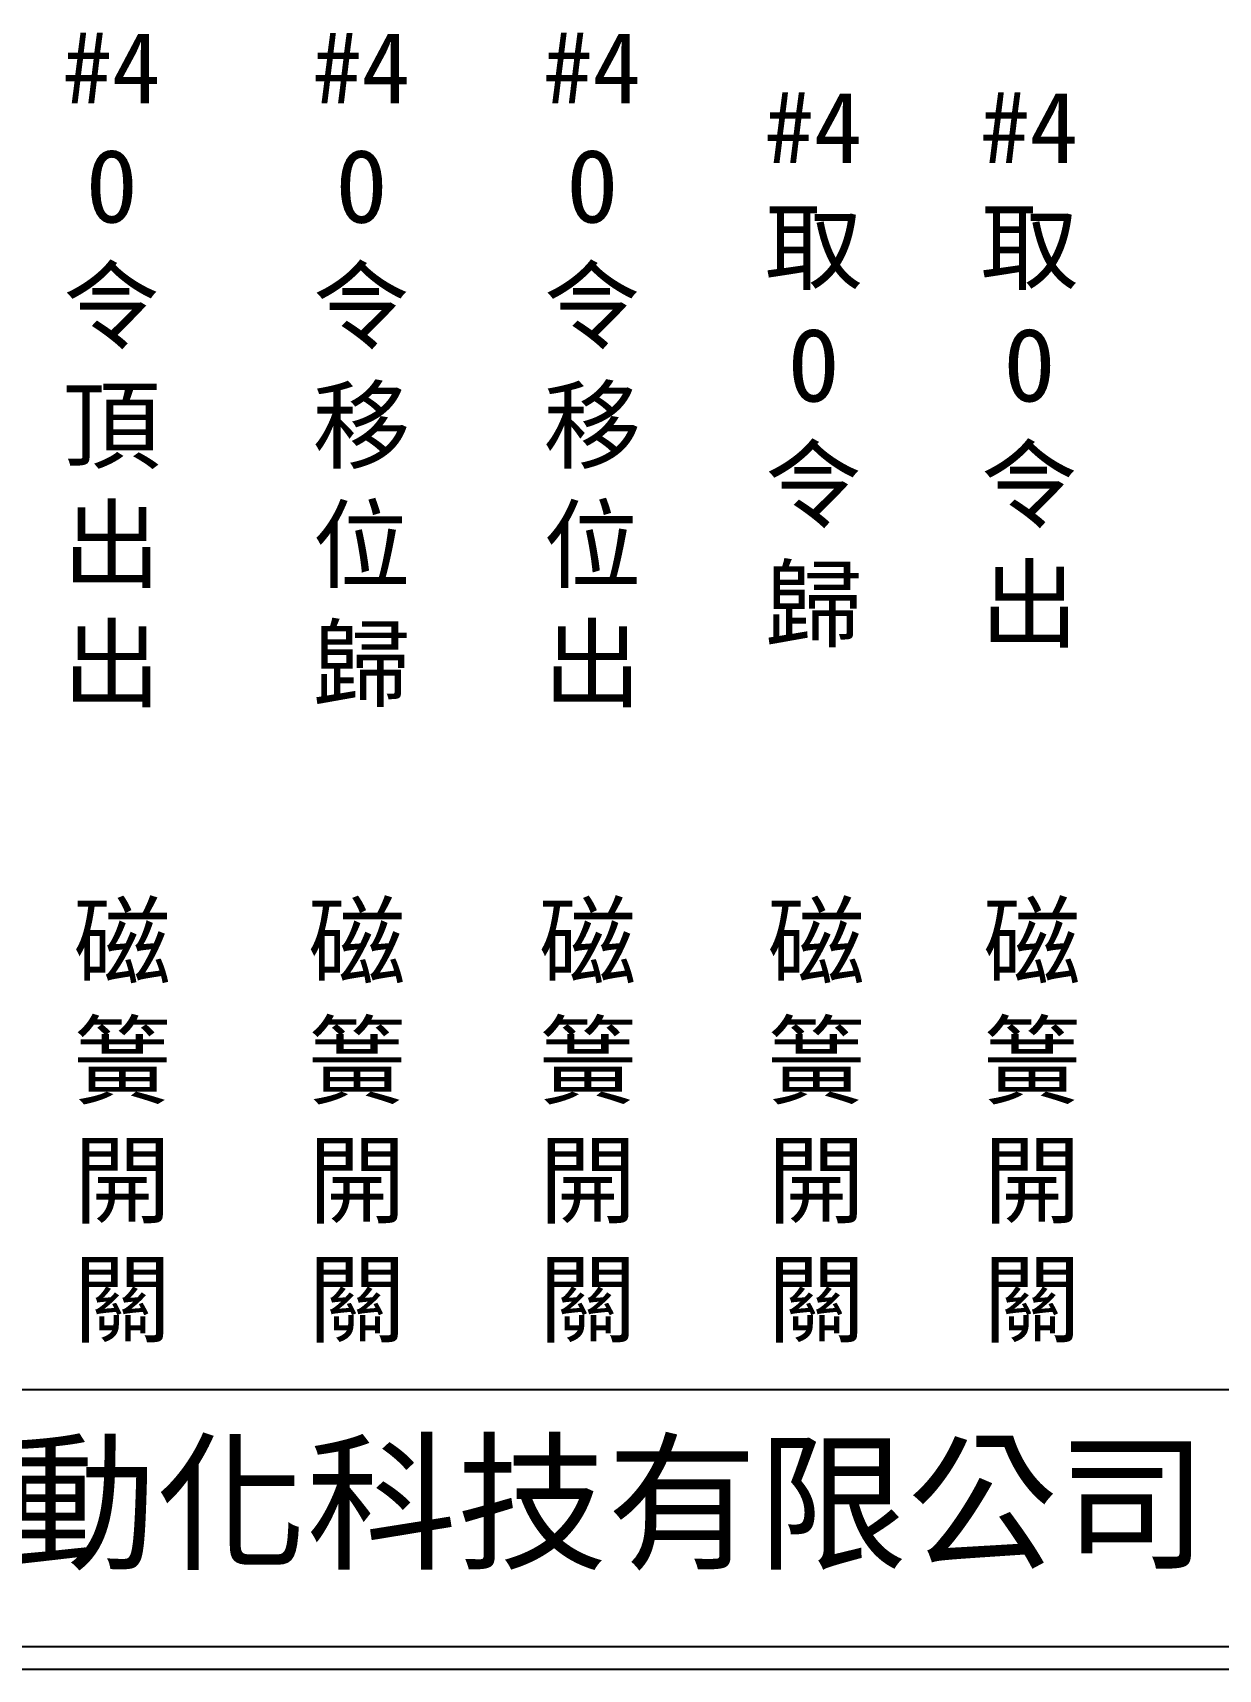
# Model space of a CAD drawing. Extents: x 325 to 612, y 3 to 207.
# Drawn here: x 389.9 to 454.5, y 3 to 92.2 of the extents above; entities that cross this region are included whole.
import ezdxf

# ---------------------------------------------------------------- set-up
doc = ezdxf.new("R2010")
doc.units = 0
doc.layers.add('圖框層', color=7, linetype='CONTINUOUS')
doc.layers.add('標尺寸層', color=3, linetype='CONTINUOUS')
doc.styles.add('CNS', font='romanc.shx', dxfattribs={"bigfont": 'chineset.shx'})
doc.styles.add('STSL', font='KAIU.TTF')

msp = doc.modelspace()

# ---------------------------------------------------------------- linework, layer by layer
at = {"layer": '圖框層', "color": 7}
for p, q in [((326.569, 18.25), (611.07, 18.25)), ((326.569, 4.25), (611.07, 4.25)), ((325.319, 3), (612.319, 3))]:
    msp.add_line(p, q, dxfattribs=at)

# ---------------------------------------------------------------- texts
at = {"layer": '圖框層', "color": 4, "style": 'STSL'}
msp.add_text('泓陞自動化科技有限公司', height=6, dxfattribs=at).set_placement((363.923, 9.076))
at = {"layer": '標尺寸層', "color": 7, "char_height": 3.9, "width": 4.96081, "attachment_point": 5, "style": 'CNS'}
for s, insert in [('{\\fDFKai-SB|b0|i0|c136|p65;#\\H1x;4\\H1x;\\PO\\P令頂出出}', (394.223, 73.868)), ('{\\fDFKai-SB|b0|i0|c136|p65;#\\H1x;4\\H1x;\\PO\\P令移位歸}', (407.832, 73.868)), ('{\\fDFKai-SB|b0|i0|c136|p65;#\\H1x;4\\H1x;\\PO\\P令移位出}', (420.408, 73.868)), ('{\\fDFKai-SB|b0|i0|c136|p65;#\\H1x;4\\H1x;\\P取O令歸}', (432.469, 73.868)), ('{\\fDFKai-SB|b0|i0|c136|p65;#\\H1x;4\\H1x;\\P取O令出}', (444.228, 73.868)), ('{\\fDFKai-SB|b0|i0|c136|p65;磁簧開關}', (394.798, 32.72)), ('{\\fDFKai-SB|b0|i0|c136|p65;磁簧開關}', (407.586, 32.72)), ('{\\fDFKai-SB|b0|i0|c136|p65;磁簧開關}', (420.161, 32.72)), ('{\\fDFKai-SB|b0|i0|c136|p65;磁簧開關}', (432.612, 32.72)), ('{\\fDFKai-SB|b0|i0|c136|p65;磁簧開關}', (444.371, 32.72))]:
    msp.add_mtext(s, dxfattribs=dict(at, insert=insert))

doc.saveas('drawing.dxf')
